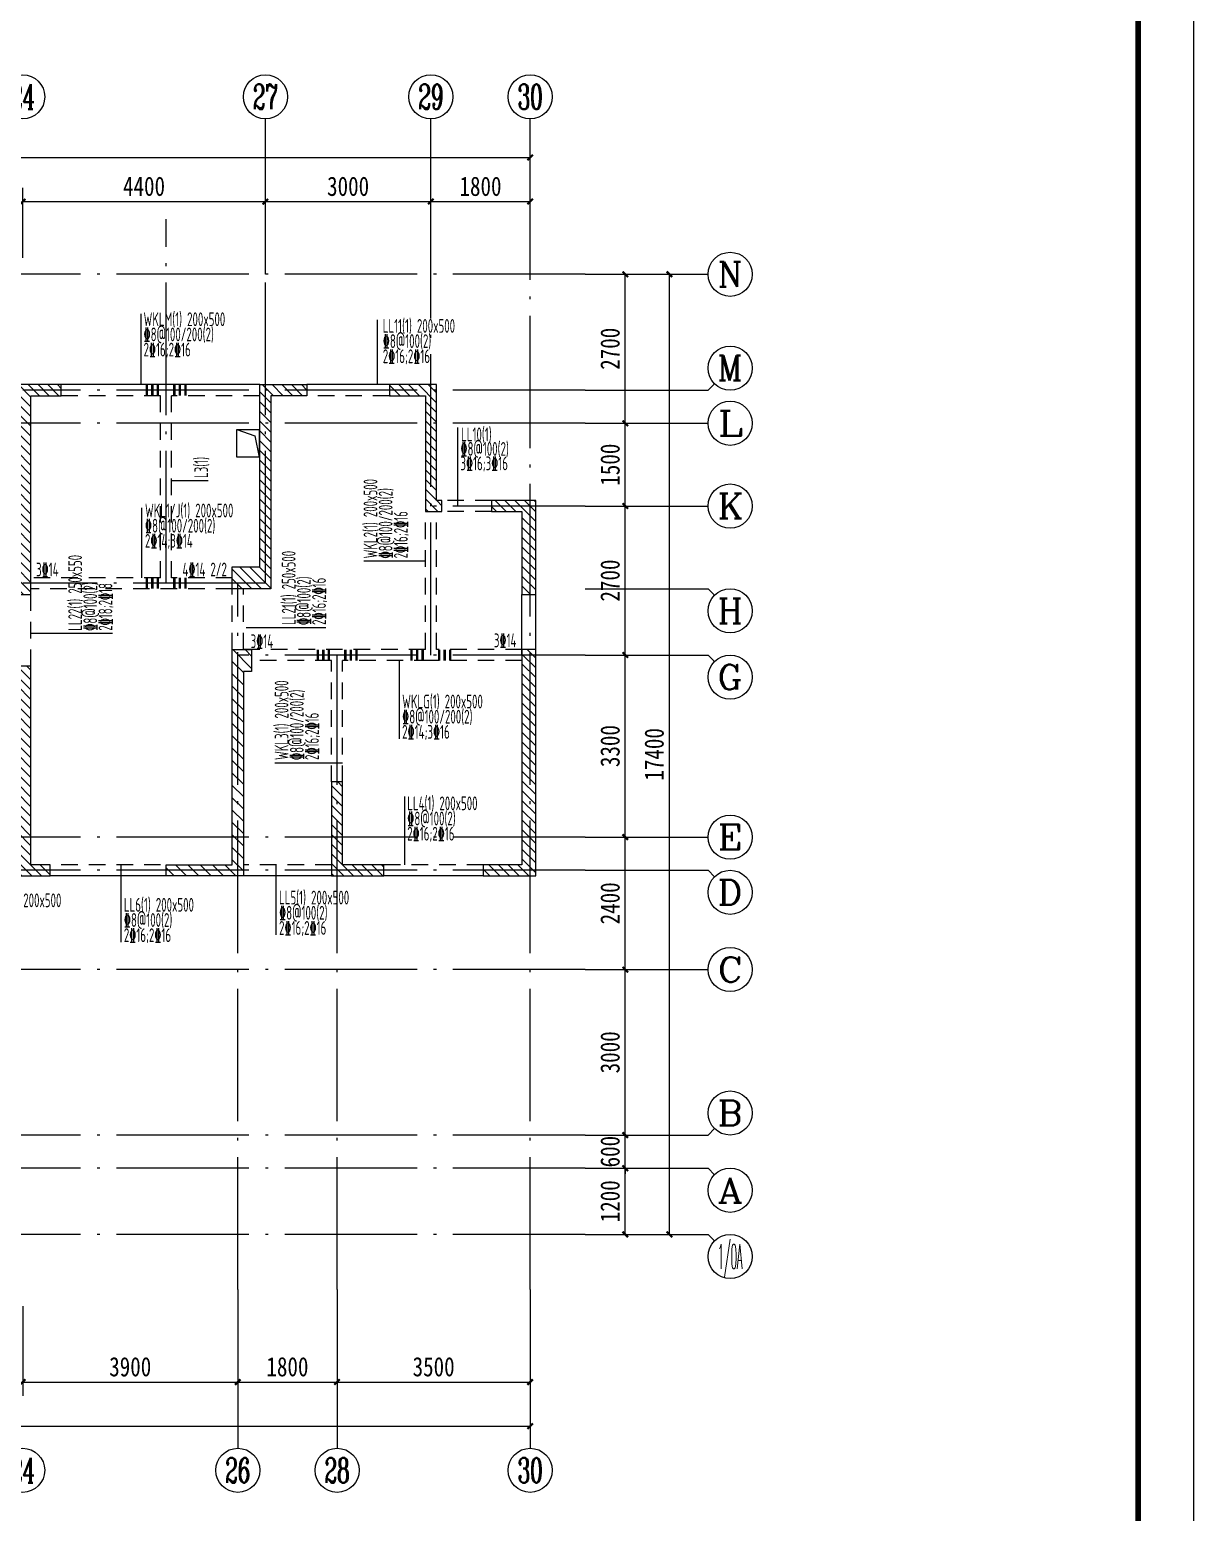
# Model space of a CAD drawing. Extents: x -144902 to 588294, y -160863 to 65494.
# Drawn here: x 567197 to 588294, y -67238 to -40368 of the extents above; entities that cross this region are included whole.
import ezdxf
from ezdxf.enums import TextEntityAlignment as Align

# ---------------------------------------------------------------- set-up
doc = ezdxf.new("R2010")
doc.units = 0
doc.header["$LTSCALE"] = 100
doc.linetypes.add('3', pattern=[5, 3, -2])
doc.linetypes.add('ACAD_ISO04W100', pattern=[30.5, 24, -3, 0.5, -3])
doc.layers.get('0').update_dxf_attribs({"linetype": 'CONTINUOUS'})
doc.layers.get('Defpoints').update_dxf_attribs({"linetype": 'CONTINUOUS'})
for name, color, linetype in [('1508', 2, 'CONTINUOUS'), ('AXIS', 3, 'CONTINUOUS'), ('AXIS_TEXT', 7, 'CONTINUOUS'), ('DOTE', 253, 'ACAD_ISO04W100'), ('HATCH', 254, 'CONTINUOUS'), ('HIDE_BEAMDIMMASS', 2, 'CONTINUOUS'), ('P排气道', 232, 'CONTINUOUS'), ('S_BEAMDIMLOCAL', 7, 'CONTINUOUS'), ('S_BEAMDIMMASS', 2, 'CONTINUOUS'), ('tk', 7, 'CONTINUOUS'), ('梁', 4, 'CONTINUOUS'), ('梁虚线', 134, '3'), ('次梁箍筋', 1, 'CONTINUOUS'), ('砼墙', 3, 'CONTINUOUS'), ('门', 174, 'CONTINUOUS'), ('门虚线', 174, '3')]:
    doc.layers.add(name, color=color, linetype=linetype)
doc.styles.add('_HZTXT', font='complex.shx', dxfattribs={"width": 0.7, "bigfont": 'tssdchn.shx'})
doc.styles.add('COMPLEX', font='COMPLEX')
doc.styles.add('DIM_FONT', font='SIMHEI.TTF', dxfattribs={"width": 0.8})
doc.styles.get("Standard").update_dxf_attribs({"font": 'tssdeng.shx', "width": 0.7, "bigfont": 'tssdchn.shx'})
doc.dimstyles.new('_TCH_ARCH&&100', dxfattribs={"dimtxt": 350, "dimasz": 100, "dimexe": 250, "dimexo": 300, "dimgap": 100, "dimtad": 1, "dimdec": 0, "dimzin": 0, "dimdsep": 46, "dimtxsty": 'DIM_FONT', "dimblk": 'ARCHTICK', "dimcen": 0.09, "dimclrt": 7, "dimazin": 2, "dimtfac": 1, "dimtdec": 0, "dimtix": 1, "dimtmove": 2, "dimatfit": 3, "dimfxl": 1, "dimtolj": 1, "dimtzin": 0, "dimarcsym": 0})
pattern_1 = [(135, (163394.02, 96408.73), (88.38835, 88.38835), [])]

# ---------------------------------------------------------------- blocks, each defined once
blk = doc.blocks.new('A1tk')
at = {"layer": 'tk', "color": 5}
blk.add_lwpolyline([(0, 0), (0, 59400), (84100, 59400), (84100, 0)], close=True, dxfattribs=at)
at = {"layer": 'tk', "const_width": 100}
blk.add_lwpolyline([(2500, 1000), (83100, 1000), (83100, 58400), (2500, 58400)], close=True, dxfattribs=at)
blk = doc.blocks.new('_ArchTick')
at = {"color": 0, "linetype": 'ByBlock', "const_width": 0.4}
blk.add_lwpolyline([(-0.5, -0.5), (0.5, 0.5)], dxfattribs=at)
blk = doc.blocks.new('*D1497')
at = {"layer": 'AXIS', "color": 0, "lineweight": -2}
for p, q in [((44461, 5875), (45136, 5875)), ((44886, 4675), (44886, 5875)), ((44461, 4675), (45136, 4675))]:
    blk.add_line(p, q, dxfattribs=at)
at = {"layer": 'Defpoints', "color": 0}
for p in [(44161, 5875), (44886, 5875), (44161, 4675)]:
    blk.add_point(p, dxfattribs=at)
at = {"layer": 'AXIS', "color": 0, "lineweight": -2, "xscale": 100, "yscale": 100, "zscale": 100}
for p, rotation in [((44886, 5875), 90), ((44886, 4675), 270)]:
    blk.add_blockref('_ArchTick', p, dxfattribs=dict(at, rotation=rotation))
at = {"layer": 'AXIS', "color": 7, "insert": (44611, 5275), "char_height": 350, "attachment_point": 5, "rotation": 90, "style": 'DIM_FONT'}
blk.add_mtext('\\A1;1200', dxfattribs=at)
blk = doc.blocks.new('*D1498')
at = {"layer": 'AXIS', "color": 0, "lineweight": -2}
for p, q in [((44461, 6475), (45136, 6475)), ((44886, 6475), (44886, 6575)), ((44886, 5875), (44886, 6475)), ((44461, 5875), (45136, 5875)), ((44886, 5875), (44886, 5775))]:
    blk.add_line(p, q, dxfattribs=at)
at = {"layer": 'Defpoints', "color": 0}
for p in [(44161, 6475), (44886, 6475), (44161, 5875)]:
    blk.add_point(p, dxfattribs=at)
at = {"layer": 'AXIS', "color": 0, "lineweight": -2, "xscale": 100, "yscale": 100, "zscale": 100}
for p, rotation in [((44886, 6475), 270), ((44886, 5875), 90)]:
    blk.add_blockref('_ArchTick', p, dxfattribs=dict(at, rotation=rotation))
at = {"layer": 'AXIS', "color": 7, "insert": (44611, 6175), "char_height": 350, "attachment_point": 5, "rotation": 90, "style": 'DIM_FONT'}
blk.add_mtext('\\A1;600', dxfattribs=at)
blk = doc.blocks.new('*D1499')
at = {"layer": 'AXIS', "color": 0, "lineweight": -2}
for p, q in [((44461, 9475), (45136, 9475)), ((44886, 6475), (44886, 9475)), ((44461, 6475), (45136, 6475))]:
    blk.add_line(p, q, dxfattribs=at)
at = {"layer": 'Defpoints', "color": 0}
for p in [(44161, 9475), (44886, 9475), (44161, 6475)]:
    blk.add_point(p, dxfattribs=at)
at = {"layer": 'AXIS', "color": 0, "lineweight": -2, "xscale": 100, "yscale": 100, "zscale": 100}
for p, rotation in [((44886, 9475), 90), ((44886, 6475), 270)]:
    blk.add_blockref('_ArchTick', p, dxfattribs=dict(at, rotation=rotation))
at = {"layer": 'AXIS', "color": 7, "insert": (44611, 7975), "char_height": 350, "attachment_point": 5, "rotation": 90, "style": 'DIM_FONT'}
blk.add_mtext('\\A1;3000', dxfattribs=at)
blk = doc.blocks.new('*D1500')
at = {"layer": 'AXIS', "color": 0, "lineweight": -2}
for p, q in [((44461, 11875), (45136, 11875)), ((44886, 9475), (44886, 11875)), ((44461, 9475), (45136, 9475))]:
    blk.add_line(p, q, dxfattribs=at)
at = {"layer": 'Defpoints', "color": 0}
for p in [(44161, 11875), (44886, 11875), (44161, 9475)]:
    blk.add_point(p, dxfattribs=at)
at = {"layer": 'AXIS', "color": 0, "lineweight": -2, "xscale": 100, "yscale": 100, "zscale": 100}
for p, rotation in [((44886, 11875), 90), ((44886, 9475), 270)]:
    blk.add_blockref('_ArchTick', p, dxfattribs=dict(at, rotation=rotation))
at = {"layer": 'AXIS', "color": 7, "insert": (44611, 10675), "char_height": 350, "attachment_point": 5, "rotation": 90, "style": 'DIM_FONT'}
blk.add_mtext('\\A1;2400', dxfattribs=at)
blk = doc.blocks.new('*D1501')
at = {"layer": 'AXIS', "color": 0, "lineweight": -2}
for p, q in [((44461, 15175), (45136, 15175)), ((44886, 11875), (44886, 15175)), ((44461, 11875), (45136, 11875))]:
    blk.add_line(p, q, dxfattribs=at)
at = {"layer": 'Defpoints', "color": 0}
for p in [(44161, 15175), (44886, 15175), (44161, 11875)]:
    blk.add_point(p, dxfattribs=at)
at = {"layer": 'AXIS', "color": 0, "lineweight": -2, "xscale": 100, "yscale": 100, "zscale": 100}
for p, rotation in [((44886, 15175), 90), ((44886, 11875), 270)]:
    blk.add_blockref('_ArchTick', p, dxfattribs=dict(at, rotation=rotation))
at = {"layer": 'AXIS', "color": 7, "insert": (44611, 13525), "char_height": 350, "attachment_point": 5, "rotation": 90, "style": 'DIM_FONT'}
blk.add_mtext('\\A1;3300', dxfattribs=at)
blk = doc.blocks.new('*D1502')
at = {"layer": 'AXIS', "color": 0, "lineweight": -2}
for p, q in [((44461, 17875), (45136, 17875)), ((44886, 15175), (44886, 17875)), ((44461, 15175), (45136, 15175))]:
    blk.add_line(p, q, dxfattribs=at)
at = {"layer": 'Defpoints', "color": 0}
for p in [(44161, 17875), (44886, 17875), (44161, 15175)]:
    blk.add_point(p, dxfattribs=at)
at = {"layer": 'AXIS', "color": 0, "lineweight": -2, "xscale": 100, "yscale": 100, "zscale": 100}
for p, rotation in [((44886, 17875), 90), ((44886, 15175), 270)]:
    blk.add_blockref('_ArchTick', p, dxfattribs=dict(at, rotation=rotation))
at = {"layer": 'AXIS', "color": 7, "insert": (44611, 16525), "char_height": 350, "attachment_point": 5, "rotation": 90, "style": 'DIM_FONT'}
blk.add_mtext('\\A1;2700', dxfattribs=at)
blk = doc.blocks.new('*D1503')
at = {"layer": 'AXIS', "color": 0, "lineweight": -2}
for p, q in [((44461, 19375), (45136, 19375)), ((44886, 17875), (44886, 19375)), ((44461, 17875), (45136, 17875))]:
    blk.add_line(p, q, dxfattribs=at)
at = {"layer": 'Defpoints', "color": 0}
for p in [(44161, 19375), (44886, 19375), (44161, 17875)]:
    blk.add_point(p, dxfattribs=at)
at = {"layer": 'AXIS', "color": 0, "lineweight": -2, "xscale": 100, "yscale": 100, "zscale": 100}
for p, rotation in [((44886, 19375), 90), ((44886, 17875), 270)]:
    blk.add_blockref('_ArchTick', p, dxfattribs=dict(at, rotation=rotation))
at = {"layer": 'AXIS', "color": 7, "insert": (44611, 18625), "char_height": 350, "attachment_point": 5, "rotation": 90, "style": 'DIM_FONT'}
blk.add_mtext('\\A1;1500', dxfattribs=at)
blk = doc.blocks.new('*D1504')
at = {"layer": 'AXIS', "color": 0, "lineweight": -2}
for p, q in [((44461, 22075), (45136, 22075)), ((44886, 19375), (44886, 22075)), ((44461, 19375), (45136, 19375))]:
    blk.add_line(p, q, dxfattribs=at)
at = {"layer": 'Defpoints', "color": 0}
for p in [(44161, 22075), (44886, 22075), (44161, 19375)]:
    blk.add_point(p, dxfattribs=at)
at = {"layer": 'AXIS', "color": 0, "lineweight": -2, "xscale": 100, "yscale": 100, "zscale": 100}
for p, rotation in [((44886, 22075), 90), ((44886, 19375), 270)]:
    blk.add_blockref('_ArchTick', p, dxfattribs=dict(at, rotation=rotation))
at = {"layer": 'AXIS', "color": 7, "insert": (44611, 20725), "char_height": 350, "attachment_point": 5, "rotation": 90, "style": 'DIM_FONT'}
blk.add_mtext('\\A1;2700', dxfattribs=at)
blk = doc.blocks.new('*D1505')
at = {"layer": 'AXIS', "color": 0, "lineweight": -2}
for p, q in [((44461, 22075), (45936, 22075)), ((45686, 4675), (45686, 22075)), ((44461, 4675), (45936, 4675))]:
    blk.add_line(p, q, dxfattribs=at)
at = {"layer": 'Defpoints', "color": 0}
for p in [(44161, 22075), (45686, 22075), (44161, 4675, 0)]:
    blk.add_point(p, dxfattribs=at)
at = {"layer": 'AXIS', "color": 0, "lineweight": -2, "xscale": 100, "yscale": 100, "zscale": 100}
for p, rotation in [((45686, 22075), 90), ((45686, 4675), 270)]:
    blk.add_blockref('_ArchTick', p, dxfattribs=dict(at, rotation=rotation))
at = {"layer": 'AXIS', "color": 7, "insert": (45411, 13375), "char_height": 350, "attachment_point": 5, "rotation": 90, "style": 'DIM_FONT'}
blk.add_mtext('\\A1;17400', dxfattribs=at)
blk = doc.blocks.new('*D1506')
at = {"layer": 'AXIS', "color": 0, "lineweight": -2}
for p, q in [((41361, 22375), (41361, 23643)), ((41361, 23393), (43161, 23393)), ((43161, 22375), (43161, 23643))]:
    blk.add_line(p, q, dxfattribs=at)
at = {"layer": 'Defpoints', "color": 0}
for p in [(43161, 23393), (41361, 22075), (43161, 22075)]:
    blk.add_point(p, dxfattribs=at)
at = {"layer": 'AXIS', "color": 0, "lineweight": -2, "xscale": 100, "yscale": 100, "zscale": 100, "rotation": 180}
blk.add_blockref('_ArchTick', (41361, 23393), dxfattribs=at)
at = {"layer": 'AXIS', "color": 0, "lineweight": -2, "xscale": 100, "yscale": 100, "zscale": 100}
blk.add_blockref('_ArchTick', (43161, 23393), dxfattribs=at)
at = {"layer": 'AXIS', "color": 7, "insert": (42261, 23668), "char_height": 350, "attachment_point": 5, "style": 'DIM_FONT'}
blk.add_mtext('\\A1;1800', dxfattribs=at)
blk = doc.blocks.new('*D1507')
at = {"layer": 'AXIS', "color": 0, "lineweight": -2}
for p, q in [((38361, 22375), (38361, 23643)), ((38361, 23393), (41361, 23393)), ((41361, 22375), (41361, 23643))]:
    blk.add_line(p, q, dxfattribs=at)
at = {"layer": 'Defpoints', "color": 0}
for p in [(41361, 23393), (38361, 22075), (41361, 22075)]:
    blk.add_point(p, dxfattribs=at)
at = {"layer": 'AXIS', "color": 0, "lineweight": -2, "xscale": 100, "yscale": 100, "zscale": 100, "rotation": 180}
blk.add_blockref('_ArchTick', (38361, 23393), dxfattribs=at)
at = {"layer": 'AXIS', "color": 0, "lineweight": -2, "xscale": 100, "yscale": 100, "zscale": 100}
blk.add_blockref('_ArchTick', (41361, 23393), dxfattribs=at)
at = {"layer": 'AXIS', "color": 7, "insert": (39861, 23668), "char_height": 350, "attachment_point": 5, "style": 'DIM_FONT'}
blk.add_mtext('\\A1;3000', dxfattribs=at)
blk = doc.blocks.new('*D1508')
at = {"layer": 'AXIS', "color": 0, "lineweight": -2}
for p, q in [((33961, 22375), (33961, 23643)), ((33961, 23393), (38361, 23393)), ((38361, 22375), (38361, 23643))]:
    blk.add_line(p, q, dxfattribs=at)
at = {"layer": 'Defpoints', "color": 0}
for p in [(38361, 23393), (33961, 22075), (38361, 22075)]:
    blk.add_point(p, dxfattribs=at)
at = {"layer": 'AXIS', "color": 0, "lineweight": -2, "xscale": 100, "yscale": 100, "zscale": 100, "rotation": 180}
blk.add_blockref('_ArchTick', (33961, 23393), dxfattribs=at)
at = {"layer": 'AXIS', "color": 0, "lineweight": -2, "xscale": 100, "yscale": 100, "zscale": 100}
blk.add_blockref('_ArchTick', (38361, 23393), dxfattribs=at)
at = {"layer": 'AXIS', "color": 7, "insert": (36161, 23668), "char_height": 350, "attachment_point": 5, "style": 'DIM_FONT'}
blk.add_mtext('\\A1;4400', dxfattribs=at)
blk = doc.blocks.new('*D1524')
at = {"layer": 'AXIS', "color": 0, "lineweight": -2}
for p, q in [((4061, 22375), (4061, 24443)), ((4061, 24193), (43161, 24193)), ((43161, 22375), (43161, 24443))]:
    blk.add_line(p, q, dxfattribs=at)
at = {"layer": 'Defpoints', "color": 0}
for p in [(43161, 24193), (4061, 22075), (43161, 22075)]:
    blk.add_point(p, dxfattribs=at)
at = {"layer": 'AXIS', "color": 0, "lineweight": -2, "xscale": 100, "yscale": 100, "zscale": 100, "rotation": 180}
blk.add_blockref('_ArchTick', (4061, 24193), dxfattribs=at)
at = {"layer": 'AXIS', "color": 0, "lineweight": -2, "xscale": 100, "yscale": 100, "zscale": 100}
blk.add_blockref('_ArchTick', (43161, 24193), dxfattribs=at)
at = {"layer": 'AXIS', "color": 7, "insert": (23611, 24468), "char_height": 350, "attachment_point": 5, "style": 'DIM_FONT'}
blk.add_mtext('\\A1;39100', dxfattribs=at)
blk = doc.blocks.new('*D1525')
at = {"layer": 'AXIS', "color": 0, "lineweight": -2}
for p, q in [((39661, 3375), (39661, 1750)), ((43161, 3375), (43161, 1750)), ((39661, 2000), (43161, 2000))]:
    blk.add_line(p, q, dxfattribs=at)
at = {"layer": 'Defpoints', "color": 0}
for p in [(39661, 3675), (43161, 3675), (43161, 2000)]:
    blk.add_point(p, dxfattribs=at)
at = {"layer": 'AXIS', "color": 0, "lineweight": -2, "xscale": 100, "yscale": 100, "zscale": 100, "rotation": 180}
blk.add_blockref('_ArchTick', (39661, 2000), dxfattribs=at)
at = {"layer": 'AXIS', "color": 0, "lineweight": -2, "xscale": 100, "yscale": 100, "zscale": 100}
blk.add_blockref('_ArchTick', (43161, 2000), dxfattribs=at)
at = {"layer": 'AXIS', "color": 7, "insert": (41411, 2275), "char_height": 350, "attachment_point": 5, "style": 'DIM_FONT'}
blk.add_mtext('\\A1;3500', dxfattribs=at)
blk = doc.blocks.new('*D1526')
at = {"layer": 'AXIS', "color": 0, "lineweight": -2}
for p, q in [((37861, 3375), (37861, 1750)), ((39661, 3375), (39661, 1750)), ((37861, 2000), (39661, 2000))]:
    blk.add_line(p, q, dxfattribs=at)
at = {"layer": 'Defpoints', "color": 0}
for p in [(37861, 3675), (39661, 3675), (39661, 2000)]:
    blk.add_point(p, dxfattribs=at)
at = {"layer": 'AXIS', "color": 0, "lineweight": -2, "xscale": 100, "yscale": 100, "zscale": 100, "rotation": 180}
blk.add_blockref('_ArchTick', (37861, 2000), dxfattribs=at)
at = {"layer": 'AXIS', "color": 0, "lineweight": -2, "xscale": 100, "yscale": 100, "zscale": 100}
blk.add_blockref('_ArchTick', (39661, 2000), dxfattribs=at)
at = {"layer": 'AXIS', "color": 7, "insert": (38761, 2275), "char_height": 350, "attachment_point": 5, "style": 'DIM_FONT'}
blk.add_mtext('\\A1;1800', dxfattribs=at)
blk = doc.blocks.new('*D1527')
at = {"layer": 'AXIS', "color": 0, "lineweight": -2}
for p, q in [((33961, 3375), (33961, 1750)), ((37861, 3375), (37861, 1750)), ((33961, 2000), (37861, 2000))]:
    blk.add_line(p, q, dxfattribs=at)
at = {"layer": 'Defpoints', "color": 0}
for p in [(33961, 3675), (37861, 3675), (37861, 2000)]:
    blk.add_point(p, dxfattribs=at)
at = {"layer": 'AXIS', "color": 0, "lineweight": -2, "xscale": 100, "yscale": 100, "zscale": 100, "rotation": 180}
blk.add_blockref('_ArchTick', (33961, 2000), dxfattribs=at)
at = {"layer": 'AXIS', "color": 0, "lineweight": -2, "xscale": 100, "yscale": 100, "zscale": 100}
blk.add_blockref('_ArchTick', (37861, 2000), dxfattribs=at)
at = {"layer": 'AXIS', "color": 7, "insert": (35911, 2275), "char_height": 350, "attachment_point": 5, "style": 'DIM_FONT'}
blk.add_mtext('\\A1;3900', dxfattribs=at)
blk = doc.blocks.new('*D1541')
at = {"layer": 'AXIS', "color": 0, "lineweight": -2}
for p, q in [((4061, 3375), (4061, 950)), ((43161, 3375), (43161, 950)), ((4061, 1200), (43161, 1200))]:
    blk.add_line(p, q, dxfattribs=at)
at = {"layer": 'Defpoints', "color": 0}
for p in [(4061, 3675, 0), (43161, 3675, 0), (43161, 1200)]:
    blk.add_point(p, dxfattribs=at)
at = {"layer": 'AXIS', "color": 0, "lineweight": -2, "xscale": 100, "yscale": 100, "zscale": 100, "rotation": 180}
blk.add_blockref('_ArchTick', (4061, 1200), dxfattribs=at)
at = {"layer": 'AXIS', "color": 0, "lineweight": -2, "xscale": 100, "yscale": 100, "zscale": 100}
blk.add_blockref('_ArchTick', (43161, 1200), dxfattribs=at)
at = {"layer": 'AXIS', "color": 7, "insert": (23611, 1475), "char_height": 350, "attachment_point": 5, "style": 'DIM_FONT'}
blk.add_mtext('\\A1;39100', dxfattribs=at)
blk = doc.blocks.new('_AXISO')
blk.add_circle((0, 0), 0.5)
at = {"layer": 'AXIS_TEXT', "style": 'COMPLEX', "width": 1.041667}
blk.add_attdef('A', text='', height=0.56, dxfattribs=at).set_placement((-0.25, -0.28), (0.25, -0.28), align=Align.FIT)
blk = doc.blocks.new('2012120710010639')
at = {"layer": 'P排气道', "linetype": 'ByBlock'}
blk.add_lwpolyline([(400, 5400), (400, 5900), (0, 5900), (0, 5400)], close=True, dxfattribs=at)
blk.add_lwpolyline([(400, 5900), (77, 5789), (0, 5400)], dxfattribs=at)
blk = doc.blocks.new('2012122620434072')
at = {"layer": 'HATCH'}
h = blk.add_hatch(dxfattribs=at)
h.set_pattern_fill('ANSI31', color=256, scale=1000, style=0)
h.set_pattern_definition(pattern_1)
h.paths.add_polyline_path([(34661.4, 20075), (33861.4, 20075), (33861.4, 19475), (33361.4, 19475), (33361.4, 19225), (33861.4, 19225), (33861.4, 16275), (34111.4, 16275), (34111.4, 19875), (34661.4, 19875)])
h = blk.add_hatch(dxfattribs=at)
h.set_pattern_fill('ANSI31', color=256, scale=1000, style=0)
h.set_pattern_definition(pattern_1)
h.paths.add_polyline_path([(38461.4, 19875), (38461.4, 16375), (37761.4, 16375), (37761.4, 16775), (38261.4, 16775), (38261.4, 20075), (39111.4, 20075), (39111.4, 19875)])
h = blk.add_hatch(dxfattribs=at)
h.set_pattern_fill('ANSI31', color=256, scale=1000, style=0)
h.set_pattern_definition(pattern_1)
h.paths.add_polyline_path([(41261.4, 19875), (41261.4, 17775), (41561.4, 17775), (41561.4, 17975), (41461.4, 17975), (41461.4, 20075), (40611.4, 20075), (40611.4, 19875)])
h = blk.add_hatch(dxfattribs=at)
h.set_pattern_fill('ANSI31', color=256, scale=1000, style=0)
h.set_pattern_definition(pattern_1)
h.paths.add_polyline_path([(43011.4, 16275), (43261.4, 16275), (43261.4, 17975), (42461.4, 17975), (42461.4, 17775), (43011.4, 17775)])
h = blk.add_hatch(dxfattribs=at)
h.set_pattern_fill('ANSI31', color=256, scale=50, style=0)
h.set_pattern_definition([(135, (47540.81, 272.43), (112.2532, 112.2532), [])])
h.paths.add_polyline_path([(37761.4, 15275), (37961.4, 15275), (37961.4, 15275), (38111.4, 15275), (38111.4, 14875), (37961.4, 14875), (37961.4, 11175), (36561.4, 11175), (36561.4, 11375), (37761.4, 11375)])
h = blk.add_hatch(dxfattribs=at)
h.set_pattern_fill('ANSI31', color=256, scale=1000, style=0)
h.set_pattern_definition(pattern_1)
h.paths.add_polyline_path([(43011.4, 11375), (42311.4, 11375), (42311.4, 11175), (43261.4, 11175), (43261.4, 15275), (43011.4, 15275)])
h = blk.add_hatch(dxfattribs=at)
h.set_pattern_fill('ANSI31', color=256, scale=1000, style=0)
h.set_pattern_definition(pattern_1)
h.paths.add_polyline_path([(34111.4, 11375), (34111.4, 14975), (32461.4, 14975), (32461.4, 14775), (33861.4, 14775), (33861.4, 11175), (34461.4, 11175), (34461.4, 11375)])
h = blk.add_hatch(dxfattribs=at)
h.set_pattern_fill('ANSI31', color=256, scale=1000, style=0)
h.set_pattern_definition(pattern_1)
h.paths.add_polyline_path([(39561.4, 11175), (40511.4, 11175), (40511.4, 11375), (39761.4, 11375), (39761.4, 12875), (39561.4, 12875)])
at = {"layer": 'AXIS'}
for p, q in [((38361.4, 22075, 0), (38361.4, 24892.7, 0)), ((41361.4, 22075, 0), (41361.4, 24892.7, 0)), ((43161.4, 22075, 0), (43161.4, 24892.7, 0)), ((44161.4, 22075, 0), (46386.4, 22075, 0)), ((44161.4, 19975, 0), (46386.4, 19975, 0)), ((46503.5, 20092.2, 0), (46386.4, 19975, 0)), ((44161.4, 19375, 0), (46386.4, 19375, 0)), ((44161.4, 17875, 0), (46386.4, 17875, 0)), ((44161.4, 16375, 0), (46386.4, 16375, 0)), ((46503.5, 16257.8, 0), (46386.4, 16375, 0)), ((44161.4, 15175, 0), (46386.4, 15175, 0)), ((46503.5, 15057.8, 0), (46386.4, 15175, 0)), ((44161.4, 11875, 0), (46386.4, 11875, 0)), ((44161.4, 11275, 0), (46386.4, 11275, 0)), ((46503.5, 11157.8, 0), (46386.4, 11275, 0)), ((44161.4, 9475, 0), (46386.4, 9475, 0)), ((44161.4, 6475, 0), (46386.4, 6475, 0)), ((46503.5, 6592.2, 0), (46386.4, 6475, 0)), ((44161.4, 5875, 0), (46386.4, 5875, 0)), ((46503.5, 5757.8, 0), (46386.4, 5875, 0)), ((44161.4, 4675, 0), (46386.4, 4675, 0)), ((46503.5, 4557.8, 0), (46386.4, 4675, 0)), ((37861.4, 3675, 0), (37861.4, 800, 0)), ((39661.4, 3675, 0), (39661.4, 800, 0)), ((43161.4, 3675, 0), (43161.4, 800, 0))]:
    blk.add_line(p, q, dxfattribs=at)
at = {"layer": 'DOTE'}
for p, q in [((36561.4, 16475, 0), (36561.4, 23075, 0)), ((38361.4, 16475, 0), (38361.4, 23075, 0)), ((41361.4, 15175, 0), (41361.4, 23075, 0)), ((43161.4, 3675, 0), (43161.4, 23075, 0)), ((44161.4, 22075, 0), (3061.4, 22075, 0)), ((44161.4, 19975, 0), (33961.4, 19975, 0)), ((44161.4, 19375, 0), (8661.4, 19375, 0)), ((44161.4, 17875, 0), (41361.4, 17875, 0)), ((38361.4, 16475, 0), (33961.4, 16475, 0)), ((37861.4, 3675, 0), (37861.4, 16475, 0)), ((44161.4, 15175, 0), (37861.4, 15175, 0)), ((39661.4, 3675, 0), (39661.4, 15175, 0)), ((44161.4, 11875, 0), (16261.4, 11875, 0)), ((44161.4, 11875, 0), (39661.4, 11875, 0)), ((44161.4, 11275, 0), (3061.4, 11275, 0)), ((44161.4, 9475, 0), (3061.4, 9475, 0)), ((44161.4, 6475, 0), (3061.4, 6475, 0)), ((44161.4, 5875, 0), (29161.4, 5875, 0)), ((44161.4, 4675, 0), (3061.4, 4675, 0))]:
    blk.add_line(p, q, dxfattribs=at)
at = {"layer": '梁'}
for p, q in [((36561.4, 20075), (34661.4, 20075)), ((38261.4, 20075), (36561.4, 20075)), ((40611.4, 20075), (39111.4, 20075)), ((36561.4, 11175), (34461.4, 11175)), ((39561.4, 11175), (37961.4, 11175)), ((42311.4, 11175), (40511.4, 11175))]:
    blk.add_line(p, q, dxfattribs=at)
at = {"layer": '梁虚线'}
for p, q in [((36461.4, 19875), (34661.4, 19875)), ((36461.4, 16575), (36461.4, 19875)), ((36661.4, 16575), (36661.4, 19875)), ((38261.4, 19875), (36661.4, 19875)), ((40611.4, 19875), (39111.4, 19875)), ((41261.4, 15275), (41261.4, 17775)), ((41461.4, 15275), (41461.4, 17775)), ((42461.4, 17975), (41561.4, 17975)), ((42461.4, 17775), (41561.4, 17775)), ((36461.4, 16575), (34111.4, 16575)), ((37761.4, 16575), (36661.4, 16575)), ((34111.4, 14975), (34111.4, 16375)), ((37761.4, 16375), (34111.4, 16375)), ((37761.4, 15275), (37761.4, 16375)), ((37961.4, 15275), (37961.4, 16375)), ((41261.4, 15275), (37961.4, 15275)), ((39561.4, 15075), (38111.4, 15075)), ((39561.4, 12875), (39561.4, 15075)), ((39761.4, 12875), (39761.4, 15075)), ((41361.4, 15075), (39761.4, 15075)), ((43011.4, 15075), (41361.4, 15075)), ((43011.4, 15275), (41461.4, 15275)), ((36461.4, 11375), (34461.4, 11375)), ((39561.4, 11375), (37961.4, 11375)), ((42311.4, 11375), (40511.4, 11375))]:
    blk.add_line(p, q, dxfattribs=at)
at = {"layer": '砼墙'}
for points in [[(34661.4, 20075), (33861.4, 20075), (33861.4, 19475), (33361.4, 19475), (33361.4, 19225), (33861.4, 19225), (33861.4, 16275), (34111.4, 16275), (34111.4, 19875), (34661.4, 19875)], [(38461.4, 19875), (38461.4, 16375), (37761.4, 16375), (37761.4, 16775), (38261.4, 16775), (38261.4, 20075), (39111.4, 20075), (39111.4, 19875)], [(41261.4, 19875), (41261.4, 17775), (41561.4, 17775), (41561.4, 17975), (41461.4, 17975), (41461.4, 20075), (40611.4, 20075), (40611.4, 19875)], [(43011.4, 16275), (43261.4, 16275), (43261.4, 17975), (42461.4, 17975), (42461.4, 17775), (43011.4, 17775)], [(37961.4, 15275), (38111.4, 15275), (38111.4, 14875), (37961.4, 14875), (37961.4, 11175), (36561.4, 11175), (36561.4, 11375), (37761.4, 11375), (37761.4, 15275), (37961.4, 15275)], [(43011.4, 11375), (42311.4, 11375), (42311.4, 11175), (43261.4, 11175), (43261.4, 15275), (43011.4, 15275)], [(34111.4, 11375), (34111.4, 14975), (32461.4, 14975), (32461.4, 14775), (33861.4, 14775), (33861.4, 11175), (34461.4, 11175), (34461.4, 11375)], [(39561.4, 11175), (40511.4, 11175), (40511.4, 11375), (39761.4, 11375), (39761.4, 12875), (39561.4, 12875)]]:
    blk.add_lwpolyline(points, close=True, dxfattribs=at)
at = {"layer": '门'}
for p, q in [((43011.4, 15175), (43011.4, 16175)), ((43261.4, 15175), (43261.4, 16175))]:
    blk.add_line(p, q, dxfattribs=at)
at = {"layer": '门虚线'}
for p, q in [((43011.4, 15175), (43011.4, 16275)), ((43261.4, 15175), (43261.4, 16275))]:
    blk.add_line(p, q, dxfattribs=at)
at = {"layer": 'AXIS'}
ref = blk.add_blockref('_AXISO', (33961.4, 25292.7, 0), dxfattribs=dict(at, xscale=800, yscale=800, zscale=800))
ref.add_attrib('A', '24', dxfattribs={"layer": 'AXIS_TEXT', "height": 452.55, "style": '_HZTXT', "width": 0.583333}).set_placement((33735.1, 25066.4, 0), (34187.6, 25066.4, 0), align=Align.FIT)
ref = blk.add_blockref('_AXISO', (38361.4, 25292.7, 0), dxfattribs=dict(at, xscale=800, yscale=800, zscale=800))
ref.add_attrib('A', '27', dxfattribs={"layer": 'AXIS_TEXT', "height": 452.55, "style": '_HZTXT', "width": 0.617647}).set_placement((38135.1, 25066.4, 0), (38587.6, 25066.4, 0), align=Align.FIT)
ref = blk.add_blockref('_AXISO', (41361.4, 25292.7, 0), dxfattribs=dict(at, xscale=800, yscale=800, zscale=800))
ref.add_attrib('A', '29', dxfattribs={"layer": 'AXIS_TEXT', "height": 452.55, "style": '_HZTXT', "width": 0.617647}).set_placement((41135.1, 25066.4, 0), (41587.6, 25066.4, 0), align=Align.FIT)
ref = blk.add_blockref('_AXISO', (43161.4, 25292.7, 0), dxfattribs=dict(at, xscale=800, yscale=800, zscale=800))
ref.add_attrib('A', '30', dxfattribs={"layer": 'AXIS_TEXT', "height": 452.55, "style": '_HZTXT', "width": 0.636364}).set_placement((42935.1, 25066.4, 0), (43387.6, 25066.4, 0), align=Align.FIT)
ref = blk.add_blockref('_AXISO', (46786.4, 22075, 0), dxfattribs=dict(at, xscale=800, yscale=800, zscale=800))
ref.add_attrib('A', 'N', dxfattribs={"layer": 'AXIS_TEXT', "height": 452.5, "style": '_HZTXT', "width": 1.105263}).set_placement((46560.1, 21848.7, 0), (47012.6, 21848.7, 0), align=Align.FIT)
ref = blk.add_blockref('_AXISO', (46786.4, 20375, 0), dxfattribs=dict(at, xscale=800, yscale=800, zscale=800))
ref.add_attrib('A', 'M', dxfattribs={"layer": 'AXIS_TEXT', "height": 452.5, "style": '_HZTXT'}).set_placement((46560.1, 20148.7, 0), (47012.6, 20148.7, 0), align=Align.FIT)
ref = blk.add_blockref('_AXISO', (46786.4, 19375, 0), dxfattribs=dict(at, xscale=800, yscale=800, zscale=800))
ref.add_attrib('A', 'L', dxfattribs={"layer": 'AXIS_TEXT', "height": 452.5, "style": '_HZTXT', "width": 1.4}).set_placement((46560.1, 19148.7, 0), (47012.6, 19148.7, 0), align=Align.FIT)
ref = blk.add_blockref('_AXISO', (46786.4, 17875, 0), dxfattribs=dict(at, xscale=800, yscale=800, zscale=800))
ref.add_attrib('A', 'K', dxfattribs={"layer": 'AXIS_TEXT', "height": 452.5, "style": '_HZTXT', "width": 1.105263}).set_placement((46560.1, 17648.7, 0), (47012.6, 17648.7, 0), align=Align.FIT)
ref = blk.add_blockref('_AXISO', (46786.4, 15975, 0), dxfattribs=dict(at, xscale=800, yscale=800, zscale=800))
ref.add_attrib('A', 'H', dxfattribs={"layer": 'AXIS_TEXT', "height": 452.5, "style": '_HZTXT', "width": 1.05}).set_placement((46560.1, 15748.7, 0), (47012.6, 15748.7, 0), align=Align.FIT)
ref = blk.add_blockref('_AXISO', (46786.4, 14775, 0), dxfattribs=dict(at, xscale=800, yscale=800, zscale=800))
ref.add_attrib('A', 'G', dxfattribs={"layer": 'AXIS_TEXT', "height": 452.5, "style": '_HZTXT', "width": 1.166667}).set_placement((46560.1, 14548.7, 0), (47012.6, 14548.7, 0), align=Align.FIT)
ref = blk.add_blockref('_AXISO', (46786.4, 11875, 0), dxfattribs=dict(at, xscale=800, yscale=800, zscale=800))
ref.add_attrib('A', 'E', dxfattribs={"layer": 'AXIS_TEXT', "height": 452.5, "style": '_HZTXT', "width": 1.3125}).set_placement((46560.1, 11648.7, 0), (47012.6, 11648.7, 0), align=Align.FIT)
ref = blk.add_blockref('_AXISO', (46786.4, 10875, 0), dxfattribs=dict(at, xscale=800, yscale=800, zscale=800))
ref.add_attrib('A', 'D', dxfattribs={"layer": 'AXIS_TEXT', "height": 452.5, "style": '_HZTXT', "width": 1.235294}).set_placement((46560.1, 10648.7, 0), (47012.6, 10648.7, 0), align=Align.FIT)
ref = blk.add_blockref('_AXISO', (46786.4, 9475, 0), dxfattribs=dict(at, xscale=800, yscale=800, zscale=800))
ref.add_attrib('A', 'C', dxfattribs={"layer": 'AXIS_TEXT', "height": 452.5, "style": '_HZTXT', "width": 1.4}).set_placement((46560.1, 9248.7, 0), (47012.6, 9248.7, 0), align=Align.FIT)
ref = blk.add_blockref('_AXISO', (46786.4, 6875, 0), dxfattribs=dict(at, xscale=800, yscale=800, zscale=800))
ref.add_attrib('A', 'B', dxfattribs={"layer": 'AXIS_TEXT', "height": 452.5, "style": '_HZTXT', "width": 1.235294}).set_placement((46560.1, 6648.7, 0), (47012.6, 6648.7, 0), align=Align.FIT)
ref = blk.add_blockref('_AXISO', (46786.4, 5475, 0), dxfattribs=dict(at, xscale=800, yscale=800, zscale=800))
ref.add_attrib('A', 'A', dxfattribs={"layer": 'AXIS_TEXT', "height": 452.5, "style": '_HZTXT', "width": 1.166667}).set_placement((46560.1, 5248.7, 0), (47012.6, 5248.7, 0), align=Align.FIT)
ref = blk.add_blockref('_AXISO', (46786.4, 4275, 0), dxfattribs=dict(at, xscale=800, yscale=800, zscale=800))
ref.add_attrib('A', '1/0A', dxfattribs={"layer": 'AXIS_TEXT', "height": 452.55, "style": '_HZTXT', "width": 0.28}).set_placement((46560.1, 4048.7, 0), (47012.6, 4048.7, 0), align=Align.FIT)
ref = blk.add_blockref('_AXISO', (33961.4, 400, 0), dxfattribs=dict(at, xscale=800, yscale=800, zscale=800))
ref.add_attrib('A', '24', dxfattribs={"layer": 'AXIS_TEXT', "height": 452.55, "style": '_HZTXT', "width": 0.583333}).set_placement((33735.1, 173.7, 0), (34187.6, 173.7, 0), align=Align.FIT)
ref = blk.add_blockref('_AXISO', (37861.4, 400, 0), dxfattribs=dict(at, xscale=800, yscale=800, zscale=800))
ref.add_attrib('A', '26', dxfattribs={"layer": 'AXIS_TEXT', "height": 452.55, "style": '_HZTXT', "width": 0.617647}).set_placement((37635.1, 173.7, 0), (38087.6, 173.7, 0), align=Align.FIT)
ref = blk.add_blockref('_AXISO', (39661.4, 400, 0), dxfattribs=dict(at, xscale=800, yscale=800, zscale=800))
ref.add_attrib('A', '28', dxfattribs={"layer": 'AXIS_TEXT', "height": 452.55, "style": '_HZTXT', "width": 0.617647}).set_placement((39435.1, 173.7, 0), (39887.6, 173.7, 0), align=Align.FIT)
ref = blk.add_blockref('_AXISO', (43161.4, 400, 0), dxfattribs=dict(at, xscale=800, yscale=800, zscale=800))
ref.add_attrib('A', '30', dxfattribs={"layer": 'AXIS_TEXT', "height": 452.55, "style": '_HZTXT', "width": 0.636364}).set_placement((42935.1, 173.7, 0), (43387.6, 173.7, 0), align=Align.FIT)
at = {"layer": 'HIDE_BEAMDIMMASS', "xscale": -1}
blk.add_blockref('2012120710010639', (38246.4, 13360, 0), dxfattribs=at)
at = {"layer": 'AXIS'}
for p1, p2, distance, picture, middle in [((4061.4, 22075, 0), (43161.4, 22075, 0), 2117.7, '*D1524', (23611.4, 24467.7, 0)), ((33961.4, 22075, 0), (38361.4, 22075, 0), 1317.7, '*D1508', (36161.4, 23667.7, 0)), ((38361.4, 22075, 0), (41361.4, 22075, 0), 1317.7, '*D1507', (39861.4, 23667.7, 0)), ((41361.4, 22075, 0), (43161.4, 22075, 0), 1317.7, '*D1506', (42261.4, 23667.7, 0)), ((44161.4, 19375, 0), (44161.4, 22075, 0), -725, '*D1504', (44611.4, 20725, 0)), ((44161.4, 4675, 0), (44161.4, 22075, 0), -1525, '*D1505', (45411.4, 13375, 0)), ((44161.4, 17875, 0), (44161.4, 19375, 0), -725, '*D1503', (44611.4, 18625, 0)), ((44161.4, 15175, 0), (44161.4, 17875, 0), -725, '*D1502', (44611.4, 16525, 0)), ((44161.4, 11875, 0), (44161.4, 15175, 0), -725, '*D1501', (44611.4, 13525, 0)), ((44161.4, 9475, 0), (44161.4, 11875, 0), -725, '*D1500', (44611.4, 10675, 0)), ((44161.4, 6475, 0), (44161.4, 9475, 0), -725, '*D1499', (44611.4, 7975, 0)), ((44161.4, 5875, 0), (44161.4, 6475, 0), -725, '*D1498', (44611.4, 6175, 0)), ((44161.4, 4675, 0), (44161.4, 5875, 0), -725, '*D1497', (44611.4, 5275, 0)), ((4061.4, 3675, 0), (43161.4, 3675, 0), -2475, '*D1541', (23611.4, 1475, 0)), ((33961.4, 3675, 0), (37861.4, 3675, 0), -1675, '*D1527', (35911.4, 2275, 0)), ((37861.4, 3675, 0), (39661.4, 3675, 0), -1675, '*D1526', (38761.4, 2275, 0)), ((39661.4, 3675, 0), (43161.4, 3675, 0), -1675, '*D1525', (41411.4, 2275, 0))]:
    dim = blk.add_aligned_dim(p1=p1, p2=p2, distance=distance, dimstyle='_TCH_ARCH&&100', dxfattribs=at)
    dim.commit()
    dim.dimension.update_dxf_attribs({"geometry": picture, "text_midpoint": middle})

msp = doc.modelspace()

# ---------------------------------------------------------------- linework, layer by layer
at = {"layer": 'HIDE_BEAMDIMMASS'}
for p, q in [((570431.589, -48542.471), (569771.124, -48542.471)), ((573254.603, -49997.028), (574371.124, -49997.028)), ((568696.615, -51311.017), (567221.124, -51311.017)), ((572568.333, -51205.677), (571121.124, -51205.677)), ((571640.191, -53652.891), (572871.124, -53652.891))]:
    msp.add_line(p, q, dxfattribs=at)
at = {"layer": 'S_BEAMDIMMASS'}
for p, q in [((569214.403, -45516.736), (569214.395, -46801.151)), ((573495.605, -45627.554), (573495.605, -46801.159)), ((574956.71, -47577.957), (574956.71, -49001.159)), ((569224.429, -49035.095), (569224.429, -50301.159)), ((573900.262, -53218.574), (573900.262, -51801.149)), ((573992.718, -54263.9), (573992.718, -55501.149)), ((568855.413, -56903.303), (568855.413, -55501.159)), ((571669.262, -56771.955), (571669.255, -55501.155))]:
    msp.add_line(p, q, dxfattribs=at)
at = {"layer": '次梁箍筋', "const_width": 44.9}
for points in [[(569321.125, -46801.146), (569321.124, -47001.146)], [(569421.125, -46801.147), (569421.124, -47001.147)], [(569521.125, -46801.148), (569521.124, -47001.148)], [(569821.125, -46801.149), (569821.124, -47001.149)], [(569921.125, -46801.151), (569921.124, -47001.151)], [(570021.125, -46801.152), (570021.124, -47001.152)], [(569321.124, -50301.159), (569321.124, -50501.159)], [(569421.124, -50301.159), (569421.124, -50501.159)], [(569521.124, -50301.159), (569521.124, -50501.159)], [(569821.124, -50301.159), (569821.124, -50501.159)], [(569921.124, -50301.159), (569921.124, -50501.159)], [(570021.124, -50301.159), (570021.124, -50501.159)], [(572421.124, -51601.149), (572421.124, -51801.149)], [(572521.124, -51601.149), (572521.124, -51801.149)], [(572621.124, -51601.149), (572621.124, -51801.149)], [(572921.124, -51601.149), (572921.124, -51801.149)], [(573021.124, -51601.149), (573021.124, -51801.149)], [(573121.124, -51601.149), (573121.124, -51801.149)], [(574121.124, -51601.149), (574121.124, -51801.149)], [(574221.124, -51601.149), (574221.124, -51801.149)], [(574321.124, -51601.149), (574321.124, -51801.149)], [(574621.124, -51601.149), (574621.124, -51801.149)], [(574721.124, -51601.149), (574721.124, -51801.149)], [(574821.124, -51601.149), (574821.124, -51801.149)]]:
    msp.add_lwpolyline(points, dxfattribs=at)

# ---------------------------------------------------------------- block references
at = {"layer": '1508', "rotation": 270}
msp.add_blockref('A1tk', (528894.134, -844.592), dxfattribs=at)
at = {"layer": 'AXIS'}
msp.add_blockref('2012122620434072', (533109.766, -66876.159), dxfattribs=at)

# ---------------------------------------------------------------- texts
at = {"layer": 'HIDE_BEAMDIMMASS', "width": 0.6}
for s, rotation, p in [('L3(1) ', 90, (570431.589, -48492.471)), ('WKL2(1) 200x500', 89.9999977, (573501.028, -49950.127)), ('%%1328@100/200(2)', 89.9999951, (573776.028, -49950.127)), ('2%%13216;2%%13216', 89.9999928, (574051.028, -49950.127)), ('LL22(1) 250x550', 90, (568146.615, -51261.017)), ('LL21(1) 250x500', 90, (572018.333, -51155.677)), ('%%1328@100(2)', 90, (568421.615, -51261.017)), ('2%%13218;2%%13218', 90, (568696.615, -51261.017)), ('%%1328@100(2)', 90, (572293.333, -51155.677)), ('2%%13216;2%%13216', 90, (572568.333, -51155.677)), ('WKL3(1) 200x500', 90, (571890.191, -53602.89)), ('%%1328@100/200(2)', 90, (572165.191, -53602.89)), ('2%%13216;2%%13216', 90, (572440.191, -53602.89))]:
    msp.add_text(s, height=250, rotation=rotation, dxfattribs=at).set_placement(p)
at = {"layer": 'S_BEAMDIMLOCAL', "width": 0.6}
for s, p in [('3%%13214 ', (567313.834, -50276.156)), ('4%%13214 2/2', (569968.152, -50276.156)), ('3%%13214', (575613.913, -51560.55)), ('3%%13214', (571203.864, -51576.332))]:
    msp.add_text(s, height=250, dxfattribs=at).set_placement(p)
at = {"layer": 'S_BEAMDIMMASS', "width": 0.6}
for s, rotation, p in [('WKLM(1) 200x500', 359.9996432, (569262.285, -45740.818)), ('%%1328@100/200(2)', 359.999646, (569262.283, -46015.818)), ('2%%13216;2%%13216', 359.9996555, (569262.281, -46290.818)), ('LL10(1)', 360, (575019.88, -47827.957)), ('%%1328@100(2)', 360, (575006.711, -48090.457)), ('3%%13216;3%%13216', 360, (575006.711, -48352.957)), ('WKLD(1) 200x500', 359.9995964, (566307.849, -56271.593)), ('LL5(1) 200x500', 0.0003229, (571719.259, -56221.954)), ('%%1328@100(2)', 0.0003302, (571719.261, -56496.954)), ('2%%13216;2%%13216', 0.0003266, (571719.262, -56771.954))]:
    msp.add_text(s, height=250, rotation=rotation, dxfattribs=at).set_placement(p)
for s, p in [('LL11(1) 200x500', (573599.696, -45861.865)), ('%%1328@100(2)', (573599.696, -46136.865)), ('2%%13216;2%%13216', (573599.696, -46411.865)), ('WKL1/J(1) 200x500', (569287.835, -49207.267)), ('%%1328@100/200(2)', (569287.835, -49482.267)), ('2%%13214;3%%13214', (569287.835, -49757.267)), ('WKLG(1) 200x500', (573950.262, -52668.574)), ('%%1328@100/200(2)', (573950.262, -52943.574)), ('2%%13214;3%%13216', (573950.262, -53218.574)), ('LL4(1) 200x500', (574042.719, -54513.9)), ('%%1328@100(2)', (574042.719, -54788.9)), ('2%%13216;2%%13216', (574042.719, -55063.9)), ('LL6(1) 200x500', (568905.413, -56353.303)), ('%%1328@100(2)', (568905.413, -56628.303)), ('2%%13216;2%%13216', (568905.413, -56903.303))]:
    msp.add_text(s, height=250, dxfattribs=at).set_placement(p)

doc.saveas('drawing.dxf')
